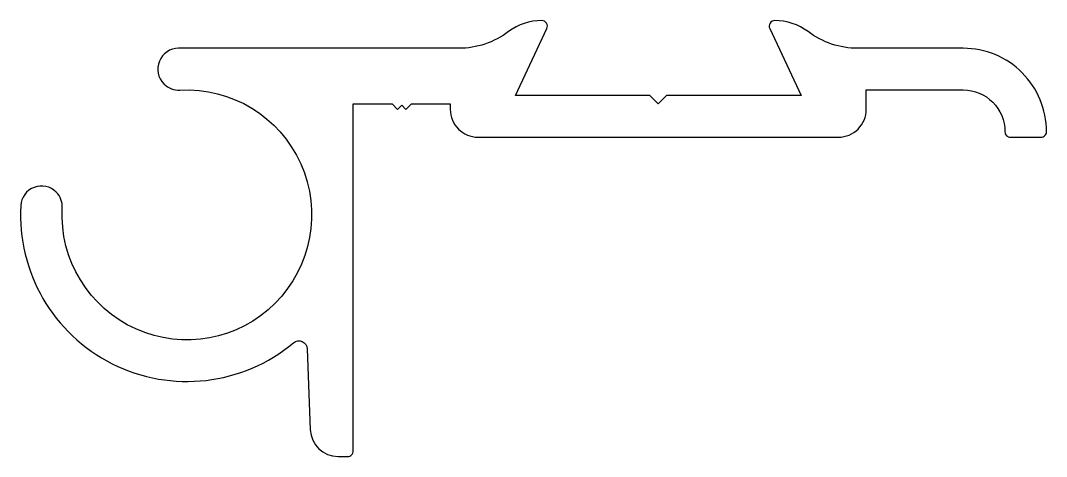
# Model space of a CAD drawing. Extents: x 997.2 to 1034.2, y -15 to 0.7.
import ezdxf

# ---------------------------------------------------------------- set-up
doc = ezdxf.new("R2010")
doc.units = 0
doc.header["$LTSCALE"] = 15
doc.layers.get('0').update_dxf_attribs({"linetype": 'CONTINUOUS'})

msp = doc.modelspace()

# ---------------------------------------------------------------- linework, layer by layer
msp.add_lwpolyline([(1011.333, -2.254), (1012.733, -2.254), (1012.733, -2.454, 0.414214), (1013.733, -3.454), (1026.733, -3.454, 0.414214), (1027.733, -2.454), (1027.733, -1.754), (1031.233, -1.754, -0.414214), (1032.733, -3.254, 0.414214), (1032.933, -3.454), (1034.033, -3.454, 0.414214), (1034.233, -3.254, 0.414214), (1031.233, -0.254), (1027.433, -0.254, -0.162278), (1025.633, 0.346, 0.162278), (1024.433, 0.746, 0.549161), (1024.252, 0.461), (1025.383, -1.954), (1020.533, -1.954), (1020.233, -2.254), (1019.933, -1.954), (1015.083, -1.954), (1016.214, 0.461, 0.549161), (1016.033, 0.746, 0.162278), (1014.833, 0.346, -0.162278), (1013.033, -0.254), (1002.932, -0.254, 0.668179), (1002.402, -1.534), (1002.41, -1.543, 0.213422), (1002.982, -1.761, -2.618034), (998.74, -6.004, 0.213422), (998.521, -5.432), (998.521, -5.432, 0.648232), (997.242, -5.92, 0.656006), (1007.079, -10.859, -0.622836), (1007.571, -11.078), (1007.683, -13.993, 0.40298), (1008.683, -14.954), (1009.033, -14.954, 0.414214), (1009.233, -14.754), (1009.233, -2.254), (1010.633, -2.254), (1010.833, -2.454), (1010.983, -2.304), (1011.133, -2.454)], format="xyb", close=True)

doc.saveas('drawing.dxf')
